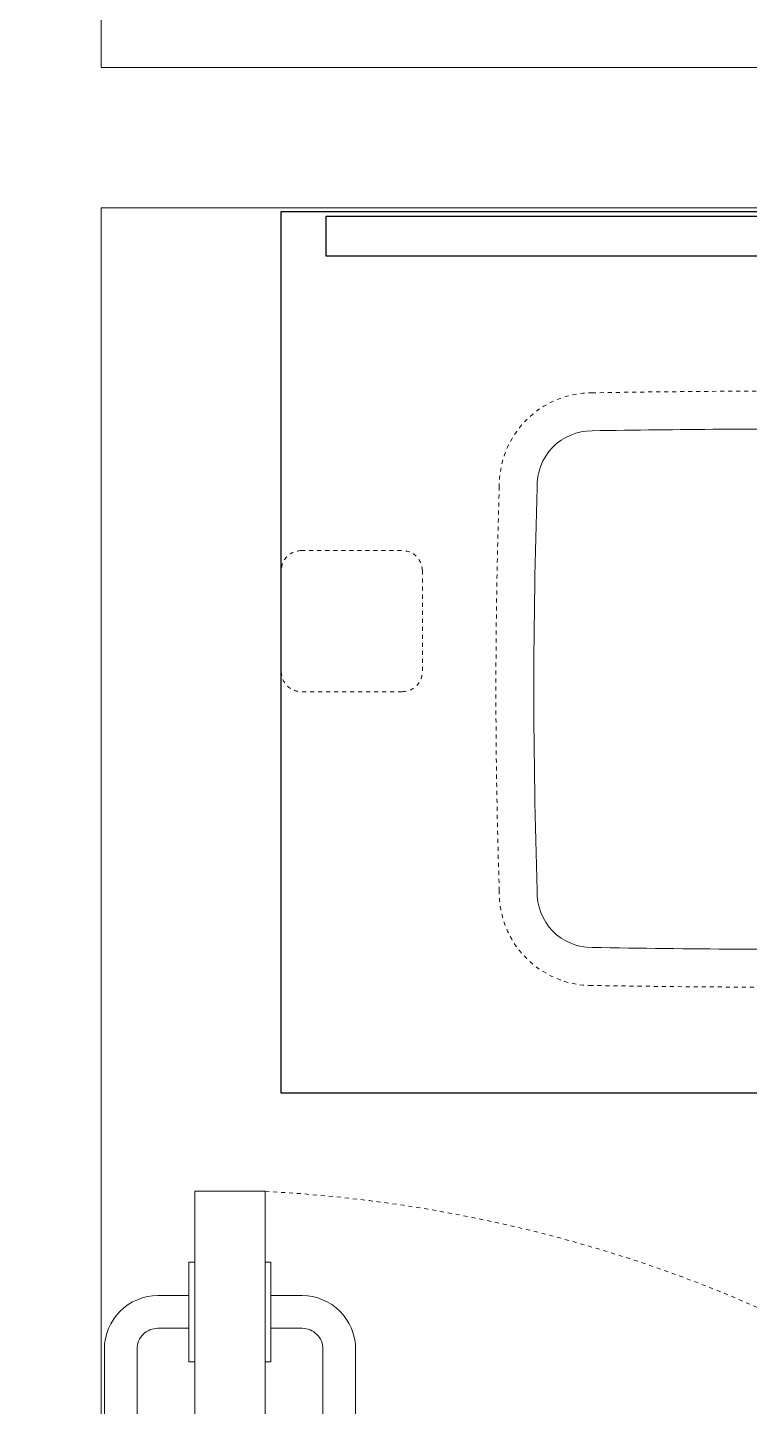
# Model space of a CAD drawing. Header units: inches. Extents: x 0 to 2865, y 0 to 4378.
# Drawn here: x 1700.74 to 1718.77, y 1074.32 to 1108.76 of the extents above; entities that cross this region are included whole.
import ezdxf

# ---------------------------------------------------------------- set-up
doc = ezdxf.new("R2010")
doc.units = ezdxf.units.IN
doc.linetypes.add('DASHED', pattern=[0.75, 0.5, -0.25])
doc.linetypes.add('HIDDEN', pattern=[0.375, 0.25, -0.125])
for name, color, linetype, lineweight in [('A-WALL', 113, 'Continuous', 9), ('I-DOOR', 6, 'Continuous', 20), ('I-FIXTURE', 8, 'Continuous', 5), ('l-FIXTURE', 7, 'Continuous', 5)]:
    doc.layers.add(name, color=color, linetype=linetype, lineweight=lineweight)
doc.layers.add('A-WALL-EXTR', color=2, linetype='Continuous')
doc.layers.add('I-FURN', color=8, linetype='Continuous')
doc.styles.get("Standard").update_dxf_attribs({"font": 'arial.ttf'})

# ---------------------------------------------------------------- blocks, each defined once
blk = doc.blocks.new('D2')
at = {"layer": 'A-WALL-EXTR', "color": 8, "linetype": 'HIDDEN', "lineweight": 5, "ltscale": 0.1, "transparency": 33554636}
blk.add_arc((2.065, 1.313), 35.295, 2.9704, 89.9487, dxfattribs=at)
at = {"layer": 'I-DOOR', "color": 6, "lineweight": 5, "transparency": 33554636}
for points in [[(33.891, 3.29), (33.891, 4.069, 0.414214), (33.372, 4.588), (29.628, 4.588), (29.628, 5.404), (33.372, 5.404, -0.414214), (34.707, 4.069), (34.707, 3.29)], [(33.891, 1.243), (33.891, 0.465, -0.414214), (33.372, -0.055), (29.628, -0.055), (29.628, -0.87), (33.372, -0.87, 0.414214), (34.707, 0.465), (34.707, 1.243)]]:
    blk.add_lwpolyline(points, format="xyb", dxfattribs=at)
for points in [[(2.097, 1.392), (37.313, 1.392), (37.313, 3.142), (2.097, 3.142)], [(33.054, 3.142), (35.543, 3.142), (35.543, 3.29), (33.054, 3.29)], [(33.054, 1.392), (35.543, 1.392), (35.543, 1.243), (33.054, 1.243)]]:
    blk.add_lwpolyline(points, close=True, dxfattribs=at)
blk = doc.blocks.new('WB')
at = {"color": 0, "linetype": 'DASHED', "lineweight": 5, "ltscale": 0.1}
blk.add_lwpolyline([(14.841, -7.241, 0.005975), (14.88, -0.001, 0.005975), (14.841, 7.241, 0.421899), (12.474, 9.555, 0.016836), (2.405, 9.555, 0.421667), (0.039, 7.241, 0.005823), (0, 0, 0.005823), (0.039, -7.241, 0.421667), (2.405, -9.555, 0.016836), (12.474, -9.555, 0.421899)], format="xyb", close=True, dxfattribs=at)
at = {"color": 0, "lineweight": 5}
blk.add_lwpolyline([(13.936, 0.745, 0.005371), (13.893, 7.235, 0.428792), (12.473, 8.607, 0.01694), (2.406, 8.607, 0.428462), (0.987, 7.235, 0.005836), (0.947, 0, 0.005836), (0.987, -7.235, 0.428462), (2.406, -8.607, 0.01694), (12.473, -8.607, 0.428792), (13.893, -7.235, 0.005316), (13.936, -0.813, 0.005316)], format="xyb", dxfattribs=at)
at = {"color": 0, "linetype": 'DASHED', "lineweight": 5, "ltscale": 0.1}
for tag, p in [('MODELNUMBER', (7.428, 0.003)), ('TRADENAME', (7.429, 0.003)), ('PRODUCT', (7.431, 0.003)), ('MATERIAL', (7.433, 0.003))]:
    blk.add_attdef(tag, p, '', height=0.001, rotation=270, dxfattribs=at)

msp = doc.modelspace()

# ---------------------------------------------------------------- linework, layer by layer
at = {"layer": 'A-WALL', "color": 8, "lineweight": 5, "transparency": 33554636}
for p, q in [((1796.574, 1107.759), (1702.574, 1107.759)), ((1796.574, 1104.258), (1702.574, 1104.258))]:
    msp.add_line(p, q, dxfattribs=at)
for points in [[(1698.058, 1044.783), (1698.058, 1134.783), (1674.084, 1134.783), (1674.084, 1139.283), (1702.574, 1139.283), (1702.574, 1107.759)], [(1702.574, 1104.258), (1702.574, 1044.258)]]:
    msp.add_lwpolyline(points, dxfattribs=at)
at = {"layer": 'I-FIXTURE', "color": 8, "linetype": 'DASHED', "lineweight": 5, "ltscale": 0.1, "transparency": 33554636}
msp.add_lwpolyline([(1710.097, 1095.695, -0.414214), (1710.597, 1095.195), (1710.597, 1092.672, -0.414214), (1710.097, 1092.172), (1710.097, 1092.172), (1707.574, 1092.172, -0.414214), (1707.074, 1092.672), (1707.074, 1095.195, -0.414214), (1707.574, 1095.695)], format="xyb", close=True, dxfattribs=at)
at = {"layer": 'I-FURN', "color": 8, "transparency": 33554636}
msp.add_lwpolyline([(1707.074, 1104.165), (1737.074, 1104.165), (1737.074, 1083.511, -0.414214), (1735.71, 1082.148), (1707.074, 1082.148)], format="xyb", close=True, dxfattribs=at)
msp.add_lwpolyline([(1708.193, 1103.049), (1708.193, 1104.049), (1736.193, 1104.049), (1736.193, 1103.049)], close=True, dxfattribs=at)

# ---------------------------------------------------------------- block references
at = {"layer": 'I-DOOR', "color": 8, "lineweight": 5, "transparency": 33554636, "xscale": -1, "rotation": 270}
msp.add_blockref('D2', (1703.526, 1042.38), dxfattribs=at)
at = {"layer": 'l-FIXTURE', "color": 8, "lineweight": 5, "transparency": 33554636, "xscale": -1, "rotation": 270}
msp.add_blockref('WB', (1722.074, 1084.795), dxfattribs=at)

doc.saveas('drawing.dxf')
